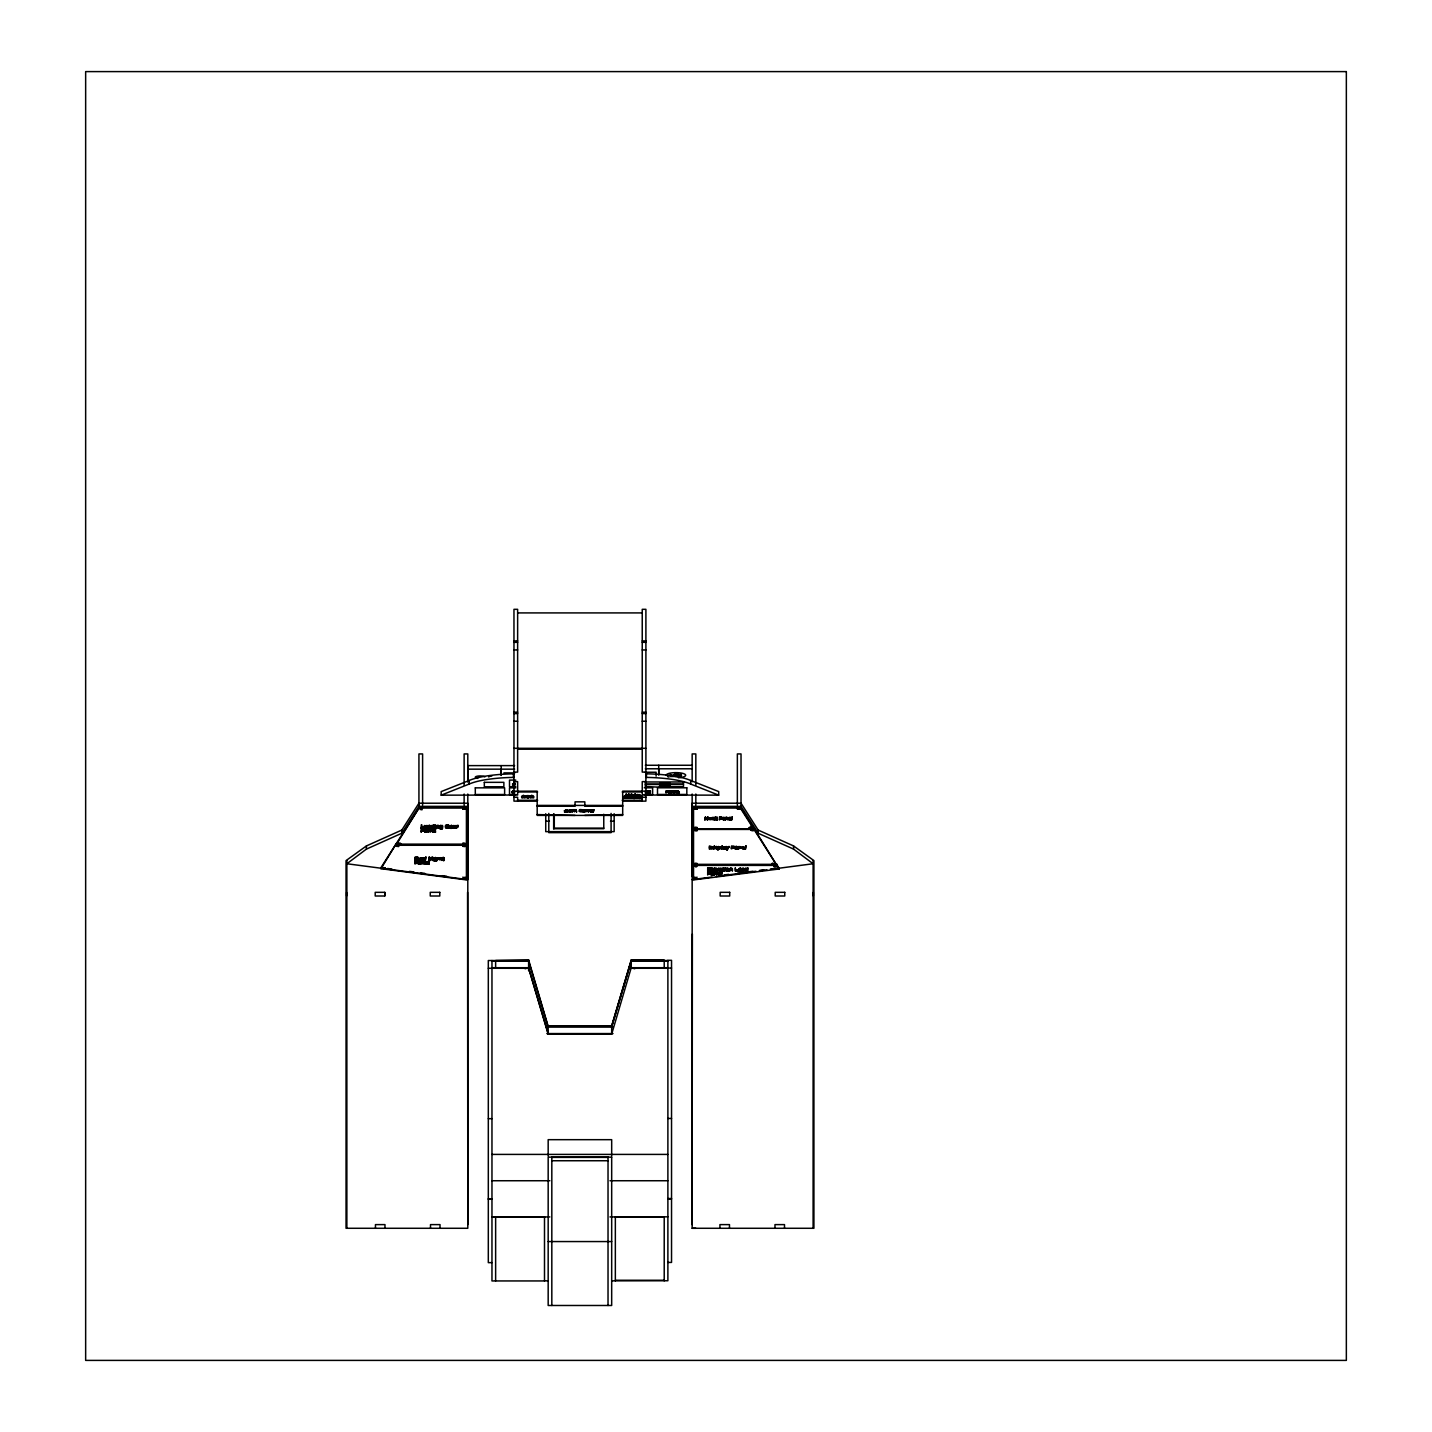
<?xml version="1.0" encoding="UTF-8"?>
<svg xmlns="http://www.w3.org/2000/svg" width="1432" height="1432" viewBox="0 0 1432 1432"><rect width="100%" height="100%" fill="white"/><g stroke="black" fill="none" stroke-linecap="round" stroke-linejoin="round"><path stroke-width="1.5" d="M418.932 805.16L418.932 753.93L422.601 753.93L422.601 805.16M421.867 830.22L423.783 829.987L421.867 829.021L421.259 832.135L421.259 828.77C424.463 826.694 424.57 833.46 423.872 829.003M423.944 828.018L421.867 828.018L421.867 826.962L423.944 826.962L423.944 828.287L421.259 828.287L421.259 824.904M421.867 828.018L421.867 824.904M427.738 828.287C428.562 821.27 427.452 830.793 428.329 827.231M428.669 829.343C427.989 836.306 427.595 826.55 430.817 829.951M428.329 828.287L428.329 825.924L429.886 826.246M428.669 832.135L428.669 829.79L430.244 830.095M433.986 828.287C433.198 819.641 434.272 830.9 433.395 827.231M435.024 832.135L435.024 828.663L435.614 832.135M434.845 828.287L435.471 824.886L434.809 826.264M435.435 828.287L435.435 825.494M436.295 828.287C437.118 821.27 436.008 830.793 436.885 827.231M436.885 828.287L436.885 825.924L438.443 826.246M442.542 825.494L442.452 828.466L439.946 828.877L440.072 825.673L441.092 825.441L442.542 826.55L439.642 827.589L441.915 828.394L439.982 828.573M456.378 828.287C457.184 821.27 456.074 830.793 456.969 827.231M464.129 805.16L464.129 794.026M464.129 785.112L464.129 753.93L467.799 753.93L467.799 781.783L467.799 765.619L514.607 765.619M466.42 879.302L466.42 806.986L419.612 806.986L396.288 843.609L396.288 844.665L466.42 844.665M467.799 794.026L467.799 879.624L346.866 863.747L366.413 849.104L401.837 833.227L418.932 806.377L418.932 803.209L467.799 803.209L467.799 1228.28L346.043 1228.28L346.043 860.596L366.413 845.936L401.837 830.059L418.932 803.209M692.157 876.42L692.157 803.209L741.024 803.209L758.137 830.059L758.137 833.227L793.561 849.104L813.108 863.747L771.329 869.242M692.157 1224.611L692.372 934.004M501.236 769.163L501.218 775.446L501.236 765.619M436.348 860.31C431.372 864.176 436.456 851.7 436.134 860.847M442.542 827.034L439.946 827.821L440.072 825.673M431.408 830.22L434.415 830.077M717.844 873.072L720.869 872.947M697.169 808.346L694.806 808.4M417.893 863.031L417.679 861.223L415.065 860.99C413.991 869.117 416.998 857.41 417.768 863.156M424.158 830.667L421.259 828.77M707.694 873.932C711.346 875.704 711.418 870.101 707.694 871.623L707.694 875.006L708.321 871.891L709.968 872.213L708.321 872.947M726.364 869.886C729.443 872.965 726.704 867.094 727.17 871.175C732.432 870.692 724.252 867.72 726.597 871.05M441.951 827.159L439.982 827.517M420.489 864.176C415.029 865.035 422.816 860.471 418.627 861.903M452.798 826.837L454.964 826.085L453.103 825.817M719.025 869.689L721.191 868.938M741.83 871.032C740.827 864.266 747.576 871.515 742.367 871.175C740.362 870.835 741.991 867.989 743.709 868.938M639.782 795.297L637.222 795.566M639.782 796.496L642.127 796.639L637.222 796.747M465.167 808.364L462.805 808.364M462.805 877.154C467.87 879.087 460.102 879.123 465.167 877.154M694.717 877.172C699.926 879.105 691.96 879.141 697.08 877.172M739.825 808.31L737.462 808.31M667.742 783.197C665.218 786.311 668.654 781.747 666.256 783.053M667.079 785.685C664.913 788.656 667.581 784.342 665.665 785.524M667.079 786.884L665.594 786.92M667.742 784.378L666.256 784.414M488.312 968.283L528.623 968.283L548.17 1034.137L611.679 1034.137L611.679 1025.813L631.226 959.959L664.215 959.959M611.679 1026.977L631.226 961.123L667.885 961.123M611.679 1034.137L631.226 967.71L667.885 967.71M663.052 785.685C666.936 786.58 660.546 787.045 664.502 785.828M663.052 786.884L664.215 786.938L664.215 785.291M417.679 861.223L417.589 863.263L415.692 862.297M708.321 873.86L709.932 873.574L708.822 872.947M418.914 862.78L420.489 862.386M741.991 871.103L742.17 869.439L743.709 869.17M580.139 811.568C583.379 812.177 582.555 808.597 579.513 809.707C577.454 814.486 583.701 808.346 580.551 810.261M647.336 792.702C647.783 787.457 642.395 793.597 647.336 792.702C649.34 790.643 643.559 790.929 647.533 790.947M422.279 858.377L423.926 858.037L422.279 858.377L422.297 859.809L424.588 860.077M425.823 862.243L427.47 861.885L425.823 862.243L425.895 863.782L428.132 863.943M450.006 826.157L451.653 825.817L450.006 826.157L450.024 827.589L452.333 827.857M713.047 869.027L714.693 868.669L713.047 869.027L713.136 870.567L715.373 870.71M718.452 872.876L720.099 872.518L718.452 872.876L718.524 874.433L720.761 874.576M718.452 873.932L720.869 874.003M744.676 848.854C740.201 849.892 742.635 845.686 744.712 848.156M738.769 869.027L740.398 868.669L738.769 869.027L738.84 870.567L741.078 870.71M738.769 870.083L741.185 870.137M714.962 847.833C721.656 852.505 712.939 846.33 716.555 846.742A1.808 0.913 0 0 1 717.325 846.921M741.865 848.03C748.399 850.34 738.411 844.307 744.765 848.281M639.191 796.532L637.258 796.622M666.882 786.991L665.844 786.83L666.775 785.452M582.842 811.837C583.54 812.588 586.923 810.19 583.075 810.136M662.032 783.232L663.428 783.34M666.596 786.705L683.494 786.687L683.494 784.467L645.295 784.467L645.295 786.687C651.023 786.078 659.83 788.513 662.748 785.559M669.639 785.38L668.404 785.327L668.35 787.027L669.782 786.973C671.322 784.11 666.435 786.508 669.782 785.774M668.35 786.956L668.637 785.703M668.404 786.526L669.657 786.687L669.406 785.327M731.018 819.695C726.901 821.324 730.678 814.325 730.606 819.265L728.977 819.265L730.606 819.265M710.612 872.464L708.321 873.072M710.523 873.663L707.694 872.679M712.42 847.35L709.431 848.263M660.51 783.125C662.389 782.176 662.049 785.219 660.188 784.002M466.42 844.218L395.894 844.218L380.984 867.613L380.984 868.687L466.42 879.91L466.42 878.246M380.984 868.687L395.894 844.218M396.288 844.665L419.612 806.986M662.748 785.828L660.116 785.559M678.159 790.804L679.377 792.988C673.595 793.471 680.451 791.753 676.978 790.732M717.253 869.689L718.792 868.347L717.486 871.139L715.66 869.403L716.286 868.347L717.253 870.745L716.286 868.347M717.253 870.745L718.184 868.347M583.397 811.962L583.397 810.476L584.936 810.351M726.615 849.928L725.97 846.527L727.563 848.836L729.121 846.527L727.241 849.928L726.615 848.908L727.241 848.174L727.241 849.928M727.563 848.836L728.512 846.527M717.486 871.139L718.792 868.347M729.121 846.527L726.615 848.908M424.463 825.817L426.342 826.031L424.445 827.123L426.915 827.231L424.427 826.586M713.118 872.786L710.934 873.431L713.118 873.788L711.239 874.898L713.118 874.809M442.327 828.627L442.327 827.571M398.776 845.542L396.539 845.686L397.291 844.79M697.151 865.716C691.477 867.273 700.481 867.13 694.788 865.716M751.442 826.89L750.995 826.067M429.367 858.502L430.942 859.862L430.781 858.412L432.768 857.124L432.768 860.507L431.909 857.124M425.895 863.782C431.891 860.811 421.08 864.928 428.168 863.943M720.636 873.52C714.675 871.981 721.71 878.532 720.761 872.589M432.142 857.446L430.942 858.806L429.367 857.446L428.795 860.507L428.795 857.124L430.781 858.412M430.942 859.862L432.142 858.502M433.395 826.622L431.068 827.428L433.395 828.108M626.446 796.836C618.893 800.703 630.295 794.688 624.334 796.461C627.95 793.65 625.533 801.956 624.28 796.102M626.446 798.036L624.066 797.409L626.983 797.23M436.348 858.77C429.797 858.394 438.174 861.563 433.968 860.829M625.999 795.44L630.062 796.317L629.131 794.241L627.574 795.118L627.413 797.445L630.796 798.054L631.96 796.264L631.082 798.233L628.791 794.42L627.18 795.297L625.999 794.241L625.999 795.44L627.86 796.496L628.791 794.42M630.796 798.054L631.369 796.264M626.93 796.21L624.674 796.264L626.643 796.532M590.27 810.279L592.114 810.279L590.27 810.279L590.342 811.693L592.58 811.765M590.27 811.479L592.615 811.908L592.454 810.1L589.93 810.136L592.615 810.727M639.8 796.264C637.401 795.315 634.251 798.268 638.063 798.107C641.017 792.952 634.143 795.422 639.227 795.082M639.424 796.693L639.818 794.509L639.8 798.537L639.227 795.19L637.258 795.422M417.213 863.013L417.446 861.133M630.062 795.136L631.602 794.241L630.438 796.496L628.791 795.619M630.062 796.317L631.602 795.44M667.366 791.377L673.684 792.809L675.224 790.732L674.06 792.988L672.413 790.912L674.06 791.789L675.224 790.732M673.684 792.809L675.224 791.932M667.24 791.932L669.639 792.988L669.621 790.732L670.82 791.789L672.413 790.912M667.24 790.732L670.82 792.988L672.413 792.111M671.196 792.809L672.127 790.732L673.684 791.628M629.74 795.297L631.602 794.241M629.686 796.443L631.96 796.264M582.341 811.353L579.513 810.906M424.785 826.586L426.342 826.318M453.425 826.586L454.964 826.318M713.118 873.019L711.543 873.413L713.1 873.699M719.652 869.439L721.191 869.17M432.088 829.826L433.842 830.023M715.463 870.137L713.047 870.083L715.463 870.298M628.63 798.054L629.471 796.264L630.796 796.872M626.733 798.161L624.746 797.391L626.983 797.409M747.218 868.418L744.891 869.224L747.218 869.904M747.218 869.475L744.891 870.28L747.808 871.139L747.808 867.667L747.218 871.139M627.413 797.445L629.686 797.624M647.676 791.377L645.17 791.502M647.604 792.612C641.876 792.451 650.755 792.147 645.385 791.395M433.878 857.893L434.218 860.059L435.758 860.041M515.287 784.933C511.833 786.293 511.833 783.018 515.287 783.734M512.96 791.341L512.96 792.54L514.732 792.54L513.855 790.732L513.855 791.914C511.081 794.402 511.761 790.124 514.732 791.341M521.606 796.532C528.354 794.921 523.307 800.076 521.606 796.532L523.181 795.476L525.508 796.532M529.965 796.532C536.714 794.921 531.648 800.076 529.965 796.532L531.523 795.476L533.85 796.532M564.423 810.763C571.171 809.152 566.123 814.307 564.423 810.763L566.75 809.707L568.325 810.763M514.41 783.125L513.694 784.808L515.126 783.626M513.855 791.914L513.855 790.732M523.539 795.619L524.255 797.302L523.539 795.619L522.662 797.427M531.899 795.619L532.615 797.302L531.899 795.619L531.003 797.427M566.356 809.85L567.072 811.55L565.64 811.55L566.356 809.85L567.251 811.658M648.123 790.894L648.016 792.702L650.343 792.666L650.414 790.804L648.052 791.359L649.77 791.126M512.477 784.038L514.804 782.982L512.477 785.219M511.922 791.645L514.249 790.589L511.922 792.827M521.606 797.713L523.181 796.657L525.508 797.713M529.965 797.713L531.523 796.657L533.85 797.713M564.423 811.962L565.998 810.906L568.325 811.962M639.8 797.642C643.917 797.302 639.603 799.217 640.927 797.552M423.639 828.913L423.783 831.043L421.259 831.079L421.259 832.135M709.735 873.735L709.842 871.694M572.012 809.957L569.166 810.154L572.012 810.691M663.428 784.253L661.172 784.306L660.188 782.821L660.188 784.539M660.922 787.027C659.687 782.892 659.239 788.298 662.748 786.759M713.924 818.424C715.553 816.58 709.556 817.475 712.348 818.531M575.968 809.868L573.176 809.868L572.603 811.962L572.603 809.707L575.718 809.707L576.577 811.962L575.718 809.707M573.176 811.049L575.968 811.049M715.624 847.887L716.555 847.762A1.808 0.913 0 0 1 717.325 847.941C717.987 844.701 712.653 847.654 716.77 847.637M447.249 826.336L448.305 826.336C447.572 831.258 443.669 824.438 448.86 826.497C448.449 822.595 443.15 827.893 448.305 826.926M437.78 857.893C441.217 857.392 437.959 862.816 440.43 857.678C443.651 857.321 440.161 863.997 441.289 857.732M660.152 786.562L659.525 786.49M668.171 791.18L666.041 790.732L666.041 792.988L666.668 790.858M677.891 792.361L676.387 791.789M726.597 869.994C731.859 870.907 726.149 865.913 726.185 869.743M437.78 858.967L441.736 859.361L440.931 857.661M674.383 774.372C684.102 777.916 666.453 776.592 676.602 775.052C670.659 773.781 679.466 777.809 674.383 775.553M712.545 847.905L710.505 848.263M677.748 774.139L679.556 774.623C682.151 772.224 682.08 778.507 679.52 776.055L677.694 776.556L679.18 775.929L677.748 774.139L679.18 775.929M681.363 776.556L679.896 774.748L681.363 775.374L677.694 775.374L679.18 774.748M678.374 775.374L680.648 775.374M679.896 774.748L681.363 774.139M679.896 775.929L681.363 775.303M626.912 798.125L627.127 796.818M456.969 825.995L458.186 825.799M456.969 827.052L458.222 825.494L456.969 825.745M435.955 859.898L433.753 860.041M715.356 817.869L717.217 817.35L715.946 819.301L717.396 819.981L715.946 817.851L717.217 817.35M715.356 819.301L717.217 818.8M433.395 827.052L431.068 826.371L433.395 825.566M456.969 826.801L458.222 826.55M423.783 831.043L421.867 831.276M417.589 863.263L415.692 863.496M513.963 773.835L513.444 773.835A54.255 12.315 0 0 0 494.076 774.998L489.655 775.535A54.255 12.315 0 0 0 469.213 780.476L441.181 791.592L441.181 795.172L517.632 795.029L517.632 781.621L513.963 781.621M441.181 795.172L469.213 784.038A54.255 12.315 0 0 1 489.655 779.115L494.076 778.578A54.255 12.315 0 0 1 513.444 777.397L513.963 777.397M428.329 825.673L430.477 826.103M428.329 826.747L430.477 827.159L429.636 825.458M436.885 825.673L439.033 826.103M436.885 826.747L439.033 827.159L438.192 825.458M428.669 830.596L430.817 831.008M422.494 861.563C421.796 868.526 421.42 858.77 424.642 862.171M422.494 862.816L424.642 863.227L422.494 863.066M739.019 846.724C742.546 845.829 742.922 850.053 739.019 846.956M739.019 847.726L741.185 848.156L740.595 847.279M715.123 872.392L717.271 872.804M715.123 873.448L717.271 873.86M730.248 868.544L732.414 868.956M420.489 859.254C417.553 858.788 418.484 859.844 420.489 860.31M718.613 846.706L720.958 847.35L718.613 848.174M718.613 847.726L720.958 848.37L718.613 849.194M426.485 830.972C428.884 829.862 421.652 830.9 426.253 831.043C422.709 833.889 428.132 829.558 424.803 830.739M420.292 863.192L418.591 862.655M724.968 849.087L722.784 848.782L725.559 848.263M737.033 849.087L734.849 848.782L737.623 848.263M719.312 869.743C723.303 869.672 718.56 869.797 719.312 871.032C724.664 872.41 718.721 863.854 719.473 871.103M423.281 829.808L422.297 829.951M417.106 862.028L415.065 862.046M441.951 826.998L439.821 826.855M434.773 858.985L435.758 859.218M715.356 818.048L717.396 818.549M715.356 819.498L717.396 819.981M433.986 824.796C431.909 825.548 431.354 828.09 433.395 827.857M747.218 870.728C745.517 871.837 745.463 867.738 747.218 868.651M526.707 795.691C530.323 795.959 529.858 797.32 526.707 797.517M437.78 858.144L439.176 858.448M437.78 859.2L441.056 859.111M669.639 792.988L666.668 791.789M662.354 783.197L663.123 784.485L662.712 783M425.913 826.944C423.603 826.586 425.555 830.846 426.092 825.763M426.342 827.857L424.749 827.768L426.342 827.374M426.682 830.649L425.089 830.56L426.682 830.166M426.682 831.706L425.125 831.509L426.682 831.222M441.951 827.821C440.322 828.77 440.143 824.975 441.951 825.799M454.553 826.944C452.261 826.622 454.177 830.811 454.732 825.763M454.964 827.857L453.425 827.642L454.964 827.374M420.489 863.926L418.95 863.729L420.489 863.442M435.077 859.146L434.093 858.287L435.758 858.019M724.968 847.833L723.428 847.619L724.968 847.35M724.968 848.854L723.393 848.764L724.968 848.37M737.033 847.833L735.493 847.619L737.033 847.35M737.033 848.854L735.439 848.764L737.033 848.37M721.191 870.71L719.598 870.62L721.782 870.083M713.118 874.576L711.543 874.469L713.118 874.093M743.709 870.71L742.134 870.62L744.3 870.083M434.326 831.723C429.099 832.35 436.671 830.417 433.162 830.864M424.588 859.021L423.425 859.236M744.676 847.833L742.367 847.422L744.765 847.422M741.149 869.958L738.769 869.242L741.185 869.242M427.667 863.299L425.823 863.299L427.667 863.299L427.416 861.563L425.483 862.977M716.286 869.403L713.047 869.242L715.409 869.976M720.869 873.09L718.452 873.09L720.797 873.824M428.329 826.98L429.869 827.07M436.885 826.98L438.425 827.07M428.669 830.846L430.244 831.151M420.489 859.003L419.111 859.146M420.489 860.059L418.914 859.755M422.494 862.01L424.051 862.315M739.019 847.977L740.487 847.905M715.123 872.643L716.68 872.947M715.123 873.699L716.68 874.003M730.248 868.777L731.824 869.099M730.248 869.851L732.414 870.083M663.929 783C665.379 787.081 662.228 781.783 665.182 783.34M743.53 869.976L741.543 870.745M718.613 846.956C720.761 845.471 720.117 850.519 718.041 848.908M727.295 868.562C726.454 872.357 729.944 865.447 727.098 870.889M726.024 818.925L727.921 819.211M724.252 819.856L722.605 819.032M732.414 870.012L729.658 869.403M525.097 968.73L528.623 967.71L548.17 1033.564M724.252 819.695L722.856 819.623L724.252 819.373M662.103 784.342L663.123 784.432M626.912 796.926L623.994 796.98M669.424 786.777L669.138 785.363M726.024 819.104L727.402 819.301M713.279 818.388L712.563 818.388M667.258 784.467L667.187 783M639.227 794.653L637.491 794.885L638.547 795.154M448.932 827.07L446.48 827.195A1.826 0.913 0 0 1 445.513 826.801L445.513 825.351A1.897 0.949 0 0 1 446.48 824.957L447.393 824.868A2.971 1.486 0 0 1 448.592 824.993L448.932 828.126L446.48 828.251A1.826 0.913 0 0 1 445.513 827.857L445.513 826.425A1.897 0.949 0 0 1 446.48 826.013L447.393 825.924A2.971 1.486 0 0 1 448.592 826.049L447.249 826.067L448.305 827.392M572.012 810.977C567.627 813.34 567.162 808.525 572.012 810.53M572.012 811.139L569.13 811.425L572.012 811.729M415.065 863.299L417.106 863.102L417.213 861.062M434.361 830.972L433.162 831.133M452.1 828.233C453.514 822.165 446.158 828.108 452.423 827.284C447.214 824.134 452.029 832.565 452.047 825.638M434.2 830.649C428.222 829.128 435.256 835.679 434.326 829.737M424.373 860.453C425.769 854.385 418.43 860.328 424.695 859.504C419.469 856.354 424.284 864.785 424.302 857.858M715.373 869.797C712.241 867.828 711.74 872.5 715.409 871.032C717.163 865.34 708.912 870.441 714.872 870.083M741.078 869.797C737.945 867.828 737.444 872.5 741.114 871.032C742.689 865.214 734.723 870.513 740.577 870.083M635.182 796.998C632.031 797.66 631.584 795.745 634.859 796.317C632.908 804.551 634.412 787.797 636.309 796.496M586.941 809.975C586.135 814.665 586.064 808.113 589.089 810.261M723.232 869.618L724.306 869.403M723.232 870.477L724.27 870.871M640.856 797.427L639.209 797.338M639.227 796.389L638.994 795.225M716.68 847.995C715.66 849.087 714.586 848.46 717.36 847.619M664.878 784.432L663.75 784.432M676.387 791.252L678.034 791.037L675.779 790.732L675.779 792.988L676.387 790.858M424.463 826.89L426.199 826.873M424.803 829.683C429.153 829.647 423.156 829.45 424.678 831.956M453.103 826.89L454.821 826.873M418.627 862.959L420.489 863.156L418.395 864.087M723.106 846.849C725.487 848.406 721.639 847.708 725.559 847.082M735.153 846.849C736.495 846.491 736.12 849.194 735.153 847.869M719.312 868.687L721.191 868.884M711.257 872.535L713.118 872.732M711.257 873.592L713.064 873.627M741.848 868.687L743.709 868.884M741.848 869.743L743.709 869.94L741.525 869.582M663.123 783.25L661.584 782.892M592.4 810.602L590.288 810.458L590.575 811.783M633.821 796.353L632.121 796.496L632.085 794.241L633.732 798.143M637.992 796.478L635.629 796.568L635.665 794.509M634.161 794.706L635.718 794.85M586.941 810.172L588.498 810.315M668.422 786.598L669.335 786.598M636.309 795.977L634.161 795.78L635.718 796.031M589.089 811.443L586.941 811.264L588.498 811.514M692.157 879.624L711.955 877.028M716.358 876.456L755.935 871.247M760.32 870.674L766.925 869.815M730.32 818.388L731.054 819.909L728.441 819.408L730.588 818.836L728.977 819.408M724.27 874.916L728.655 874.361M737.444 873.234L741.83 872.679M748.417 871.837L752.802 871.283M759.39 870.441L763.793 869.868M770.38 869.027L774.766 868.472M693.535 864.337L776.878 864.337L779.151 868.973L693.535 879.91L693.535 806.986L740.344 806.986L753.572 827.75L753.572 828.806L693.535 828.806M528.569 797.713L529.75 797.069L525.669 797.194L528.569 797.713L528.569 795.637M722.605 817.582C725.577 816.867 724.932 822.147 724.252 817.368C721.209 817.26 722.927 819.014 724.771 819.176M677.909 790.768C677.3 793.883 679.932 791.574 676.978 791.932M720.26 873.932L718.112 873.61M453.067 826.586L455.555 827.105L452.96 827.052M723.071 847.583C726.758 845.918 725.129 852.219 724.914 846.903M735.117 847.583L737.623 848.084M719.294 869.439L721.782 869.958M741.812 869.439L744.3 869.958M711.221 873.287L713.709 873.806M444.26 859.433L442.202 858.77M724.306 870.065L722.247 869.403M721.191 869.94L719.473 870.047M638.547 796.998L635.611 796.657L638.045 796.568M633.821 797.534L632.246 797.857L635.182 798.197M637.186 797.534L635.611 797.857L638.547 798.197M583.361 810.53L584.936 810.584L583.808 810.798M677.408 791.252L677.605 792.415M674.973 774.121L673.398 774.909L677.461 774.766L674.973 774.121L675.098 775.428M664.538 784.485L664.681 782.946M648.052 792.558L649.895 792.594L648.034 792.182L650.414 792.003L648.66 792.2L650.379 790.947M634.698 796.926L632.855 796.729M638.063 796.926L636.22 796.729M443.186 858.788L444.224 859.164L443.186 859.844M666.775 783L666.811 784.539M661.53 786.705L662.748 787.027L662.568 785.452M583.075 811.317L584.936 811.407M666.489 787.027L666.489 785.434M421.276 808.668L420.095 809.438L422.154 809.707L420.059 808.221L422.458 808.06L421.276 808.829M580.658 811.568L582.036 811.461L582.126 809.832M583.039 811.192C588.319 812.642 582.663 807.039 583.057 811.908M442.595 859.97L444.26 860.489L444.26 857.714L443.186 857.714M722.641 870.602L724.306 871.121L724.306 868.347L723.232 868.347M423.263 858.967C423.55 859.809 421.867 858.878 424.463 857.965M724.252 817.923L723.196 818.388M724.252 817.762L722.48 818.424M416.211 862.44L417.589 862.189L416.229 862.046M660.779 783.071L662.121 783.304M662.461 785.631L659.525 785.828M638.6 796.514L637.526 796.246M732.647 847.135C735.797 843.967 729.3 853.275 731.609 845.936L734.509 846.455L732.235 847.404M669.209 784.539L669.675 782.821L669.621 784.485M517.632 612.914L642.234 612.914M513.963 640.927L517.632 640.927M642.234 640.927L645.904 640.927M513.963 642.324L517.632 642.324M642.234 642.324L645.904 642.324M513.963 649.949L517.632 649.949M642.234 649.949L645.904 649.949M513.963 712.187L517.632 712.187M642.234 712.187L645.904 712.187M513.963 713.583L517.632 713.583M642.234 713.583L645.904 713.583M513.963 721.227L517.632 721.227M642.234 721.227L645.904 721.227M513.963 748.31L645.904 748.31M517.632 749.151L642.234 749.151M645.349 765.261L692.157 765.261M645.349 768.787L692.157 768.787M467.799 769.163L514.607 769.163M513.963 772.099L517.632 772.099L517.632 609.316L513.963 609.316L513.963 801.132L537.179 801.132M645.904 772.099L642.234 772.099L642.234 609.316L645.904 609.316L645.904 801.132L622.687 801.132M645.241 772.242L656.107 772.242L656.107 776.162M503.903 772.904L514.768 772.904M645.904 773.817L646.441 773.817A54.255 12.315 0 0 1 665.79 774.981L670.23 775.535A54.255 12.315 0 0 1 690.654 780.458L718.703 791.574L718.703 795.154L642.234 795.029L642.234 781.621L645.904 781.621M670.445 775.303L673.13 775.231L673.13 776.556M673.13 776.413L670.445 776.556L670.445 774.139L671.053 776.413M645.904 777.397L646.441 777.397A54.255 12.315 0 0 1 665.79 778.561L670.23 779.097A54.255 12.315 0 0 1 690.654 784.038L718.703 795.154M515.788 780.082L509.506 780.082L509.506 786.741L515.788 786.741M665.612 784.539L665.576 782.803L665.898 784.539M669.209 782.928L669.925 784.485M669.209 783.34L670.337 784.539M664.913 785.309L664.931 787.027L665.253 785.38M515.788 787.851L509.506 787.851L509.506 794.509L515.788 794.509M644.239 787.797L652.616 787.797L652.616 794.456L644.239 794.456M669.621 790.732L671.196 791.61M513.139 791.234L537.179 791.144L537.179 815.399L622.687 815.399L622.687 791.144L645.904 791.144M676.387 791.377L679.377 791.789M517.632 791.968L537.662 791.968M622.222 791.968L642.234 791.968M625.999 794.241L627.574 795.118M639.818 795.691L637.24 796.371M627.413 796.264L628.63 796.872M513.963 797.248L517.632 797.248L517.632 801.132M645.904 797.248L642.234 797.248L642.234 801.132M636.22 797.928L638.618 797.857L637.33 794.599M517.632 800.291L537.662 800.291M622.222 800.291L642.234 800.291M537.179 805.41L622.687 805.41M418.932 806.377L467.799 806.377M537.179 806.252L575.055 806.252L575.055 801.848L584.829 801.848L584.829 806.252L622.687 806.252M692.157 806.377L741.024 806.377L758.137 833.227M419.612 808.06L466.42 808.06L466.42 806.986M693.535 808.06L740.344 808.06L753.572 828.806M565.64 810.351L567.072 810.351M580.139 810.261L582.305 809.885M590.342 810.512L592.687 810.387L592.687 811.586M572.603 810.763L576.577 810.763M580.139 811.031L581.75 811.317L581.66 809.742M537.179 814.575L575.055 815.399M622.687 814.575L584.829 815.399M705.457 817.582L707.354 817.779M720.01 817.779L721.477 817.439L720.457 817.135M728.977 817.815L730.606 817.815M720.01 817.958L722.05 817.439L719.455 816.956L719.455 819.981L720.01 817.135M731.108 817.976L728.977 817.976L729.765 818.388M705.457 819.014L707.354 819.014M705.457 819.211L707.354 819.211M720.01 819.211L722.05 818.871L720.01 819.39M545.735 821.198L549.405 821.198M610.48 821.198L614.149 821.198M428.329 826.55L427.738 825.494M436.885 826.55L436.295 825.494M456.969 826.55L456.378 825.494M423.944 827.231L421.259 827.231L421.259 828.287M447.249 827.123L448.932 827.123M452.423 827.445L450.024 827.589M554.291 828.144L603.767 828.144M693.535 829.432L753.966 829.432L776.502 864.821L693.535 864.821M428.669 830.399L428.079 829.343M428.669 831.079L428.079 832.135M548.796 832.064L611.088 832.064M395.894 845.274L466.42 845.274L466.42 843.609M709.431 846.956L713.1 848.12L709.431 849.283L709.431 845.936L713.1 847.1M731.609 846.956L734.509 847.476L732.235 848.406M710.057 847.225C718.112 851.431 703.47 846.061 712.456 847.1M732.235 847.135L733.828 847.851L731.609 848.263M742.367 847.207L744.21 847.207M742.367 848.209L744.21 848.209M742.367 848.442L744.765 848.442M417.858 857.41L415.692 857.41L415.065 860.507L415.065 857.124L417.858 857.124L417.75 859.397L415.065 859.451M442.595 857.714L442.202 859.003M415.692 858.054L417.75 858.054L415.065 858.18M443.186 857.947L444.26 857.947M428.795 858.18L430.781 859.486L432.768 858.18M415.692 858.466L417.858 858.466M443.186 859.003L444.26 858.77M415.692 859.111L417.75 859.111M424.695 859.665L422.297 859.809M758.137 830.059L793.561 845.936L813.913 860.596L813.913 1228.28L692.157 1228.28L692.157 794.026M428.24 862.458L425.823 862.458L425.984 863.89M693.535 865.393L776.878 865.393L779.151 868.973M710.612 868.043L708.321 868.043L708.321 870.871L710.612 870.871M722.641 868.347L722.695 869.815M707.694 868.83L710.612 868.83M723.232 868.58L724.306 868.58M708.321 869.099L710.612 869.099L710.612 867.756L707.694 867.756L707.694 871.139L710.612 871.139L710.612 869.815M708.321 869.725L710.451 869.725M708.321 870.012L710.451 870.012L710.451 868.669M735.887 869.815L737.963 869.815L737.963 871.139L735.278 871.139L735.278 867.756L735.887 870.871L737.963 870.871M707.694 870.083L710.612 870.083M715.66 868.347L717.486 870.083M735.278 870.083L737.963 870.083M741.185 870.298L738.84 870.567M720.869 874.164L718.524 874.433M384.76 892.333L375.202 892.333L375.22 896.002L384.76 896.002L384.76 892.333L384.743 896.002M667.885 960.532L631.226 960.532L611.679 1026.386L548.17 1026.386L528.623 959.959L495.633 960.532M528.623 960.532L488.312 960.532L488.312 1262.648L491.964 1262.648M491.964 961.123L528.623 961.123L548.17 1026.977M491.964 967.71L528.623 967.71M667.885 968.068L671.536 968.068M667.885 968.283L631.226 968.283L631.226 959.959M611.679 1025.813L548.17 1025.813L548.17 1034.137M546.845 1026.977L613.003 1026.977M546.845 1033.564L613.003 1033.564M667.885 1118.464L671.536 1118.464M488.312 1118.678L491.964 1118.678M491.964 1154.407L667.885 1154.407M551.821 1157.378L608.027 1157.378M551.821 1160.743L608.027 1160.743M491.964 1180.738L549.87 1180.738M609.978 1180.738L667.885 1180.738M488.312 1198.763L491.964 1198.763M667.885 1198.548L671.536 1198.548M667.885 1199.049L671.536 1199.049M488.312 1199.264L491.964 1199.264M549.87 1216.932L491.964 1216.932L544.5 1217.146M609.978 1216.932L667.885 1216.824M664.215 1217.039L615.348 1217.039L615.348 1280.834M548.17 1241.562L611.679 1241.562M667.885 1262.433L671.536 1262.433L671.536 960.317L667.885 960.317L667.885 1280.745L611.679 1280.834M615.348 1280.262L664.215 1280.262M544.5 1280.834L548.17 1280.834M692.157 1228.28L695.827 1228.28M457.989 825.494L458.043 826.855M666.99 783L666.99 784.539M451.384 826.783C448.198 826.837 453.497 828.126 450.99 825.673M433.198 830.596C430.441 830.972 435.203 831.741 433.323 829.307M422.386 830.077L423.478 830.721L423.389 828.842M665.987 787.027L666.005 785.452M662.873 783L662.909 784.521M639.227 795.834L637.491 796.085L638.511 796.443M729.658 818.567C726.006 817.762 733.059 815.954 731.108 819.408M716.716 847.297L715.588 846.974M716.716 848.317L714.962 848.156M387.571 868.49L391.938 869.063M409.463 871.372L413.848 871.945M420.417 872.804L424.803 873.377M442.327 875.686L446.712 876.259M663.123 782.946L663.428 784.539M423.478 858.967L423.263 857.893M419.218 859.182L419.433 860.56M455.555 826.031L453.067 825.53L453.246 828.251M713.709 872.75L711.221 872.231L711.4 874.952M426.915 826.031L424.427 825.53L424.606 828.251M427.255 829.898L424.767 829.379L424.946 832.099M421.08 862.118L418.591 861.599L418.609 864.248M624.835 797.552L624.978 795.995M668.01 790.894L668.046 792.397L668.171 790.768M634.627 796.478C632.693 797.194 637.849 798.304 632.908 797.982M591.792 811.282L591.863 809.975M723.053 871.103L723.232 867.846L722.695 870.871M641.608 797.481L641.608 796.299M677.712 792.523L679.377 792.988M663.446 786.938L663.374 785.47M661.459 786.991L662.336 785.434M631.226 967.71L634.752 968.73M775.518 864.964L776.001 865.895L774.05 865.877M666.578 784.432L666.542 782.964M585.312 810.047L584.936 811.962L584.936 809.993M724.735 847.816L724.843 846.831M426.45 830.685L426.45 829.611M636.273 796.783L636.506 798.072L636.793 796.371M632.908 796.783L633.141 798.072M641.948 797.588L641.948 796.407M442.757 860.328L442.667 859.164M452.208 825.745L450.31 826.855M723.303 869.761L723.428 871.175M443.276 859.111L443.383 860.543M710.308 871.855L710.218 873.896M744.085 868.508L744.21 869.672M450.096 826.658L450.31 827.911L450.597 825.709M422.351 858.878L422.583 860.131L422.852 857.929M418.413 859.146L418.645 860.399M726.615 846.527L727.563 847.816M418.359 860.059L418.914 857.714L419.003 860.525M418.305 862.798L418.77 864.319M439.767 858.305L441.145 858.448M658.72 768.787L658.738 775.07L658.72 765.261M467.799 1224.611L467.566 892.333M813.34 892.333L813.34 896.002M813.108 860.578L813.108 1228.28M793.561 845.936L793.561 849.104M784.503 1228.28L784.503 1224.611L774.981 1224.611L774.981 1228.28M778.972 867.613L778.972 868.687M776.878 864.337L776.878 865.393M776.502 864.821L753.966 828.358L753.966 829.432M747.003 869.743L746.985 871.068M746.788 869.797L746.752 871.121M746.448 868.562L746.484 871.175M746.072 868.311L746.179 871.193M745.786 868.365L745.911 871.175M745.535 868.436L745.66 871.139M745.338 868.544L745.338 869.6M745.249 869.904L745.249 870.96M743.709 868.365L743.709 871.139M743.477 868.615L743.53 871.032M743.208 868.58L743.298 871.103M742.796 869.868L742.796 870.925M742.456 869.296L742.582 871.193M742.277 869.349L742.367 871.175M741.024 806.377L741.024 753.93L737.355 753.93L737.355 805.16M740.792 868.49L740.863 871.086M740.595 868.401L740.577 871.139M740.344 806.986L740.344 808.06M740.093 868.311L740.29 869.672M739.968 868.544L739.968 869.6M739.753 868.544L739.664 870.925M739.342 868.58L739.431 870.889M738.93 869.618L739.073 870.763M736.889 846.849C738.84 853.4 737.033 842.213 735.117 847.869M732.325 868.669L732.414 871.139L731.77 868.329L731.627 869.707M732.11 868.472L732.235 869.618M731.305 868.293L731.358 869.636M731.036 868.311L730.929 869.654M730.768 868.365L730.768 869.421M729.479 1228.28L729.479 1224.611L719.938 1224.611L719.938 1228.28M728.136 868.347L728.136 871.139M727.921 868.597L727.904 870.889M727.725 868.562L727.725 870.925M727.51 868.544L727.51 870.942M726.883 868.347L726.812 870.763M726.615 868.436L726.615 869.493M724.073 869.833L724.073 870.907M723.804 869.868L723.661 871.175M722.784 869.904L722.909 871.05M721.406 868.436L721.406 869.493M721.191 868.365L721.191 871.139M720.672 868.58L720.958 869.672M720.761 870.047L720.761 871.103M720.529 869.851L720.529 870.907M720.475 872.339L720.547 874.934M720.26 869.868L720.26 870.925M720.278 872.249L720.26 874.988M719.938 869.296L720.063 871.193M719.777 872.16L719.974 873.52M719.759 869.349L719.652 871.157M719.652 872.392L719.652 873.466M719.437 872.392L719.347 874.773M719.15 869.278L719.079 870.853M719.025 872.428L719.115 874.737M718.613 873.466L718.757 874.63M717.11 872.41L716.68 875.006L716.627 872.195M716.967 870.083L716.967 871.139M716.823 872.249L716.985 873.377M716.573 817.35L716.573 818.8M716.412 872.16L716.483 873.556M716.179 872.142L716.018 873.484M715.642 872.213L715.803 873.502M715.087 868.49L715.141 871.086M714.872 868.401L714.872 871.139M714.64 868.347L714.693 869.725M714.371 868.311L714.246 869.6M714.031 868.544L713.942 870.925M713.637 868.58L713.727 870.889M713.619 872.464L713.118 875.006L713.118 872.231M713.226 869.618L713.351 870.763M713.333 872.285L713.494 873.431M712.617 872.428L712.885 873.538M712.706 873.896L712.706 874.97M712.456 873.699L712.456 874.755M712.205 873.717L712.205 874.773M711.865 873.144L711.99 875.042M711.686 873.216L711.579 875.006M711.077 873.126L711.113 874.809M710.075 871.766L709.932 873.574M709.574 871.658L709.341 873.842M709.073 872.804L709.073 873.86M695.827 785.112L695.827 753.93L692.157 753.93L692.157 781.783M695.827 794.026L695.827 805.16M690.654 780.458L690.654 784.038M680.683 774.139L680.648 776.556M679.556 774.623L679.52 776.055M678.446 774.139L678.374 776.556M678.374 790.84L678.571 792.988M677.103 791.377L677.103 792.558M676.244 774.318L676.441 775.553M675.993 774.282L675.993 775.464M675.725 774.264L675.725 775.428M674.83 774.282L674.83 775.464M674.597 774.318L674.597 775.5M674.615 790.732L674.615 791.932M674.06 791.789L674.06 792.988M673.362 791.789L673.362 792.988M672.754 790.732L672.754 791.932M672.127 790.732L672.127 791.932M671.501 791.789L671.501 792.988M670.82 791.789L670.82 792.988M670.265 790.732L670.265 791.932M668.995 785.291L668.798 786.562M668.816 790.894L668.851 792.988M668.654 790.84L668.69 792.415M666.31 785.434L666.31 787.045M664.448 782.928L664.358 784.539L664.162 782.946M664.215 961.123L664.215 967.71M664.215 1216.824L664.215 1280.834M663.786 785.434L663.696 787.045L663.643 785.434M662.032 785.434L661.888 787.045L661.745 785.434M660.51 782.874L660.51 784.539M660.456 785.309L660.492 786.795M660.152 785.363L660.188 786.812M659.83 785.363L659.83 787.027M650.146 790.912L650.003 792.719M649.877 790.876L649.77 792.755M649.609 790.858L649.502 792.755M649.054 790.75L648.911 792.254M648.589 790.786L648.75 792.236M648.392 790.822L648.231 792.576M647.031 790.876L647.139 792.719M646.763 790.858L646.924 792.755M646.441 773.817L646.441 777.397M646.476 790.858L646.655 792.755M646.208 790.75L646.279 792.272M645.743 790.786L645.546 792.003M641.393 796.264L641.5 798.197M641.142 796.246L641.25 798.233M640.856 796.228L640.963 798.25M640.569 796.246L640.569 798.143M640.283 796.264L640.283 797.463M640.032 796.299L640.032 797.499M638.081 794.492L638.296 798.215M637.795 794.509L638.028 798.233M637.544 794.545L637.58 797.552M637.079 795.136L637.097 798.143M636.023 794.563L636.238 795.852M635.45 794.492L635.611 795.852M635.217 794.492L635.253 795.798M634.931 794.492L634.841 795.816M634.859 796.317L634.931 798.215M634.662 794.509L634.662 795.709M634.662 796.282L634.662 798.233M634.161 794.509L634.358 797.57M633.427 796.371L633.517 798.125M630.993 794.241L630.993 795.44M631.082 797.051L631.082 798.233M630.438 795.297L630.438 796.496M630.545 797.051L630.545 798.233M629.471 796.264L629.471 797.445M629.131 794.241L629.131 795.44M628.845 798.233L628.845 797.051L628.308 798.233M628.505 794.241L628.505 795.44M628.022 796.264L628.022 797.445M627.86 795.297L627.86 796.496M627.18 795.297L627.18 796.496M626.625 794.241L626.625 795.44M626.196 796.639L626.106 798.107M625.927 796.944L625.927 798.125M624.71 796.031L624.674 797.713M624.477 796.067L624.495 797.696M614.149 813.716L614.149 831.652L545.735 831.652L545.735 813.716M611.679 1156L611.679 1139.675L548.17 1139.675L548.17 1156M611.088 813.394L611.088 832.636L548.796 832.636L548.796 813.394M608.027 1157.146L608.027 1305.483M603.767 814.253L603.767 828.716L554.291 828.716L554.291 814.253M592.096 810.011L592.078 811.962M591.595 809.957L591.649 811.264M591.255 810.065L591.47 811.264M591.165 811.855L591.04 810.065L590.736 811.819M588.928 810.082L588.498 811.962L588.23 809.957M588.642 809.993L588.803 811.228M587.997 809.957L588.194 811.282M587.711 809.957L587.621 811.282M587.46 809.993L587.46 811.174M584.703 810.1L584.739 811.908M584.435 810.082L584.524 811.944M584.274 810.655L584.274 811.855M583.737 810.655L583.808 811.98M583.683 810.405L583.594 811.98M581.392 809.724L581.374 811.407M581.159 810.243L581.159 811.425M580.891 810.261L580.891 811.443M574.608 810.297L574.751 811.675M574.375 810.476L574.375 811.675M573.444 809.707L573.444 810.906M571.78 810.566L571.78 811.765M570.294 809.814L570.294 811.855M569.775 809.885L569.775 811.801L569.542 809.921M567.663 810.763L567.663 811.962M566.75 809.707L566.75 810.906M565.998 809.707L565.998 810.906M565.461 810.476L565.461 811.658M565.049 810.763L565.049 811.962M553.665 813.716L553.665 829.11M551.821 1157.146L551.821 1305.483M544.5 1216.932L544.5 1280.942L491.964 1280.942L491.964 960.532M533.205 796.532L533.205 797.713M532.776 796.246L532.776 797.427M532.292 795.476L532.292 796.657M531.523 795.476L531.523 796.657M530.592 796.532L530.592 797.713M528.623 959.959L528.623 970.771M528.318 795.601L528.318 797.588M528.05 795.583L528.032 797.624M527.728 796.425L527.728 797.624M527.423 795.583L527.423 797.624M527.137 795.601L527.155 797.588M526.904 795.637L526.904 797.552M524.846 796.532L524.846 797.713M524.434 796.246L524.434 797.427M523.933 795.476L523.933 796.657M523.181 795.476L523.181 796.657M522.232 796.532L522.232 797.713M513.444 773.835L513.444 777.397M513.515 783.734L513.515 784.933M513.479 790.589L513.479 791.771M513.103 784.038L513.103 785.219M512.549 791.645L512.549 792.827M495.633 961.123L495.633 967.71M495.633 1217.039L495.633 1280.942M469.213 780.476L469.213 784.038M457.757 825.494L457.631 826.855M457.524 825.548L457.399 826.89M455.465 825.763L454.964 828.287L454.964 825.512M455.179 825.584L455.34 826.712M454.463 825.709L454.535 828.251M454.051 827.016L454.051 828.072M453.711 826.443L453.837 828.34M453.532 826.497L453.622 828.322M452.924 826.425L452.96 828.108M451.599 825.494L451.832 828.287M451.331 825.458L451.545 826.819M450.776 825.691L450.901 828.072M446.999 825.154L446.999 826.21M446.712 825.19L446.712 826.246M446.712 826.944L446.712 828M446.444 825.279L446.444 826.336M446.462 826.873L446.462 827.929M443.759 859.218L443.616 860.543M443.186 860.507L443.186 857.213L442.613 860.113M442.166 827.678L442.166 828.734M441.987 825.494L441.933 828.824M441.521 826.89L441.486 828.645M441.45 857.804L441.718 859.2M441.181 825.709L441.271 828.681M440.966 825.709L441.02 828.681M440.805 825.458L440.716 828.681M440.716 857.661L440.734 859.003M440.286 825.566L440.43 828.645M440.43 857.678L440.376 859.003M440.161 857.732L440.161 858.788M440.018 1228.28L440.018 1224.611L430.495 1224.611L430.495 1228.28M439.499 857.822L439.499 858.878M438.747 825.602L438.443 828.287L438.586 825.53M439.033 857.678L438.998 859.057M438.729 857.661L438.586 859.003M438.246 857.714L438.389 859.021M437.941 825.441L438.138 826.801M438.013 857.804L438.013 858.86M437.673 825.458L437.565 826.801M437.404 825.494L437.404 826.568M435.793 857.714L435.955 860.954M435.614 828.663L435.614 829.719L435.024 828.663M435.561 859.057L435.74 861.044M435.328 859.111L435.292 860.865M434.988 857.929L435.077 860.9M434.612 857.678L434.827 860.9M434.344 857.714L434.523 860.9M434.039 829.486L434.093 832.082M434.093 857.786L434.218 860.865M433.824 829.397L433.824 832.135M433.592 829.343L433.645 830.721M433.627 859.075L433.627 860.131M433.198 826.89L433.162 828.197M432.965 826.944L432.929 828.269M432.983 829.54L432.894 831.92M432.643 825.709L432.679 828.322M432.768 829.54L432.679 831.885M432.249 825.458L432.357 828.34M431.963 825.512L432.088 828.322M431.838 828.269L431.73 825.584L431.515 826.747M431.426 827.052L431.426 828.108M430.746 829.665L430.244 832.135L430.191 829.343M430.405 825.817L429.886 828.287L429.851 825.476M430.531 829.468L430.656 830.614M430.567 858.806L430.567 859.862M430.191 825.602L430.316 826.765M429.976 829.307L430.048 830.703M429.725 829.289L429.779 830.632M429.636 857.124L429.636 858.18M429.385 825.441L429.439 826.783M429.457 829.307L429.349 830.649M429.117 825.458L429.009 826.801M429.188 829.361L429.188 830.417M428.848 825.494L428.848 826.568M428.007 861.813L428.132 863.013M427.846 861.706L427.846 862.762M427.166 829.611L426.682 832.135L426.682 829.361M427.148 861.527L427.345 862.887M426.825 825.763L426.342 828.287L426.324 825.512M426.879 829.432L427.058 830.578M427.022 861.76L427.022 862.816M426.539 825.584L426.7 826.712M426.808 861.76L426.593 862.816M426.396 861.795L426.396 862.852M426.163 829.576L426.02 831.903M425.823 825.709L425.913 828.251M425.752 830.864L425.752 831.92M425.411 827.016L425.411 828.072M425.537 832.189L425.411 830.292L425.143 832.153M425.071 826.443L425.197 828.34M424.91 826.497L425 828.322M424.481 861.778L424.051 864.355L423.997 861.563M424.302 826.425L424.32 828.108M424.194 861.617L424.355 862.744M423.872 857.714L424.087 860.507M423.603 857.678L423.8 859.039M423.55 861.509L423.747 862.887M423.263 861.527L423.389 862.852M423.12 828.788L423.102 830.936M423.049 857.911L423.174 860.274M422.995 861.581L423.174 862.87M422.905 829.933L422.637 831.008M420.865 861.724L420.489 864.355L420.489 861.581M420.704 861.652L420.704 862.708M419.97 859.433L419.97 860.489M419.988 861.795L419.988 862.852M419.809 859.2L419.701 860.543M416.945 861.008L416.712 863.21M416.444 862.171L416.444 863.227M401.837 830.059L401.837 833.227M384.975 1228.28L384.975 1224.611L375.452 1224.611L375.452 1228.28M366.413 845.936L366.413 849.104M346.866 860.578L346.866 1228.28M346.616 892.333L346.616 896.002M477.733 778.364A4.887 1.307 0 0 1 477.196 776.198A4.887 1.307 0 0 1 484.893 776.896M488.688 776.967A4.887 1.307 0 0 1 491.874 775.983M666.166 775.249A9.773 2.613 0 0 1 675.081 772.636A9.773 2.613 0 0 1 685.552 774.802A9.773 2.613 0 0 1 678.464 777.773M669.013 777.093A9.773 2.613 0 0 1 667.473 776.556M475.299 787.851L475.299 794.509L504.619 794.509L504.619 787.851L475.299 787.851M484.32 782.337L484.32 786.777L503.867 786.777L503.867 782.337L484.32 782.337M773.835 866.485L776.251 866.664L773.835 866.485M694.771 830.524L697.187 830.596L694.771 830.524M711.221 817.958L708.5 818.084L711.221 817.958M711.221 819.39L708.464 819.39L711.221 819.39M714.3 819.39L711.543 819.39L714.3 819.39M694.788 827.463L697.205 827.571L694.788 827.463M694.788 809.134L697.205 809.241L694.788 809.134M694.788 863.46L697.205 863.568L694.788 863.46M462.805 843.358L465.203 843.502L462.805 843.358M382.791 867.649L385.19 867.81L382.791 867.649M396.413 846.294L398.83 846.437L396.539 846.133M398.293 843.358L400.692 843.502L398.293 843.358M462.805 809.116L465.203 809.277L462.805 809.116M462.805 846.294L465.203 846.437L462.805 846.294M737.462 809.062L739.861 809.223L737.462 809.062M749.205 827.499L751.603 827.642L749.205 827.499M751.084 830.435L753.483 830.596L751.209 830.274M709.055 817.744L710.684 817.958L709.055 817.744M709.055 819.193L710.684 819.39L709.126 819.104M712.134 819.193L713.709 819.587L712.295 819.05M525.705 795.888L529.786 796.013L525.83 795.762M665.88 785.577L665.97 785.524M772.188 863.424L774.533 863.711L772.188 863.424M661.333 782.964L661.584 784.539L661.495 782.857M645.832 792.111L647.533 792.129L645.743 791.968M726.257 817.421L727.921 819.981L727.868 817.582L726.257 817.421M1346.349 71.6L85.651 71.6L85.651 1360.4L1346.349 1360.4L1346.349 71.6M683.494 781.979L645.295 781.979L645.295 784.181L683.494 784.181L683.494 781.979M686.823 787.797L657.503 787.797L657.503 794.456L686.823 794.456L686.823 787.797M593.868 809.671L593.295 811.962L593.868 809.671M715.356 816.884L714.837 819.981L715.356 816.884M732.164 816.884L731.645 819.981L732.164 816.884M705.457 816.956L704.92 819.981L705.457 816.956M707.891 816.956L707.354 819.981L707.891 816.956M726.024 817.35L725.505 819.981L726.024 817.35M722.175 845.847L721.585 849.283L722.175 845.847M745.965 845.847L745.374 849.283L745.965 845.847M714.371 845.918L713.727 849.283L714.371 845.918M718.613 846.527L718.041 849.928L718.613 846.527M739.019 846.527L738.447 849.283L739.019 846.527M425.877 857.016L425.286 860.507L425.877 857.016M421.062 857.714L420.489 860.507L421.062 857.714M437.78 857.714L437.19 860.507L437.78 857.714M429.421 860.883L428.83 864.355L429.421 860.883M711.829 867.667L711.257 871.139L711.829 867.667M725.38 867.756L724.753 871.139L725.38 867.756M730.248 868.347L729.658 871.139L730.248 868.347M722.05 871.515L721.477 875.006L722.05 871.515M715.123 872.195L714.532 875.006L715.123 872.195M439.785 892.333L430.244 892.333L430.262 896.002L439.785 896.002L439.785 892.333M729.711 892.333L720.171 892.333L720.171 896.002L729.711 896.002L729.693 892.333M784.754 892.333L775.213 892.333L775.213 896.002L784.754 896.002L784.754 892.333M611.679 1157.146L548.17 1157.146L548.17 1305.483L611.679 1305.483L611.679 1157.146"/></g></svg>
